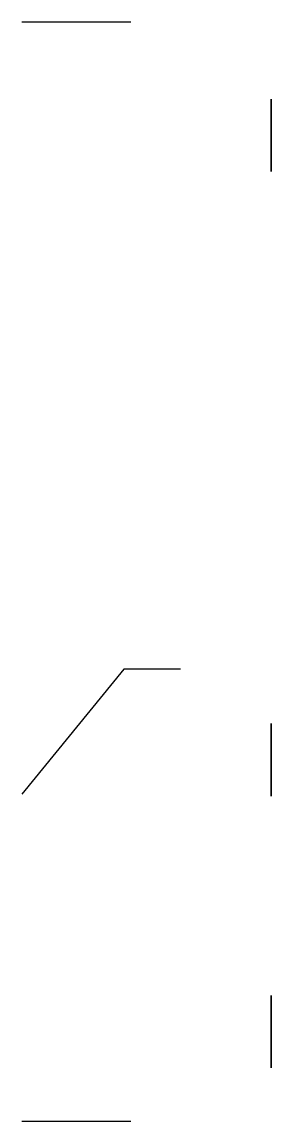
# Model space of a CAD drawing. Header units: millimetres. Extents: x 27.3 to 113.4, y 11.9 to 60.4.
# Drawn here: x 102.37 to 113.37, y 11.89 to 60.4 of the extents above; entities outside this region: 4.
import ezdxf

# ---------------------------------------------------------------- set-up
doc = ezdxf.new("R2010")
doc.units = ezdxf.units.MM

msp = doc.modelspace()

# ---------------------------------------------------------------- linework, layer by layer
for p, q in [((102.369, 60.4, 2.5), (107.175, 60.4, 2.5)), ((31.255, 50.4, 2.5), (38.255, 50.4, 2.5)), ((106.869, 31.834, 4), (102.369, 26.312, 4.001)), ((109.369, 31.834, 4), (106.869, 31.834, 4)), ((102.369, 11.89, 2.5), (107.175, 11.89, 2.5))]:
    msp.add_line(p, q)
at = {"extrusion": (-1, 0, 0)}
for centre in [(-55.4, 6, -27.255), (-55.4, 6, -113.369), (-27.834, 6.023, -27.255), (-27.834, 6.023, -113.369), (-15.834, 6.023, -27.255), (-15.834, 6.023, -113.369)]:
    msp.add_circle(centre, 1.6, dxfattribs=at)

doc.saveas('drawing.dxf')
